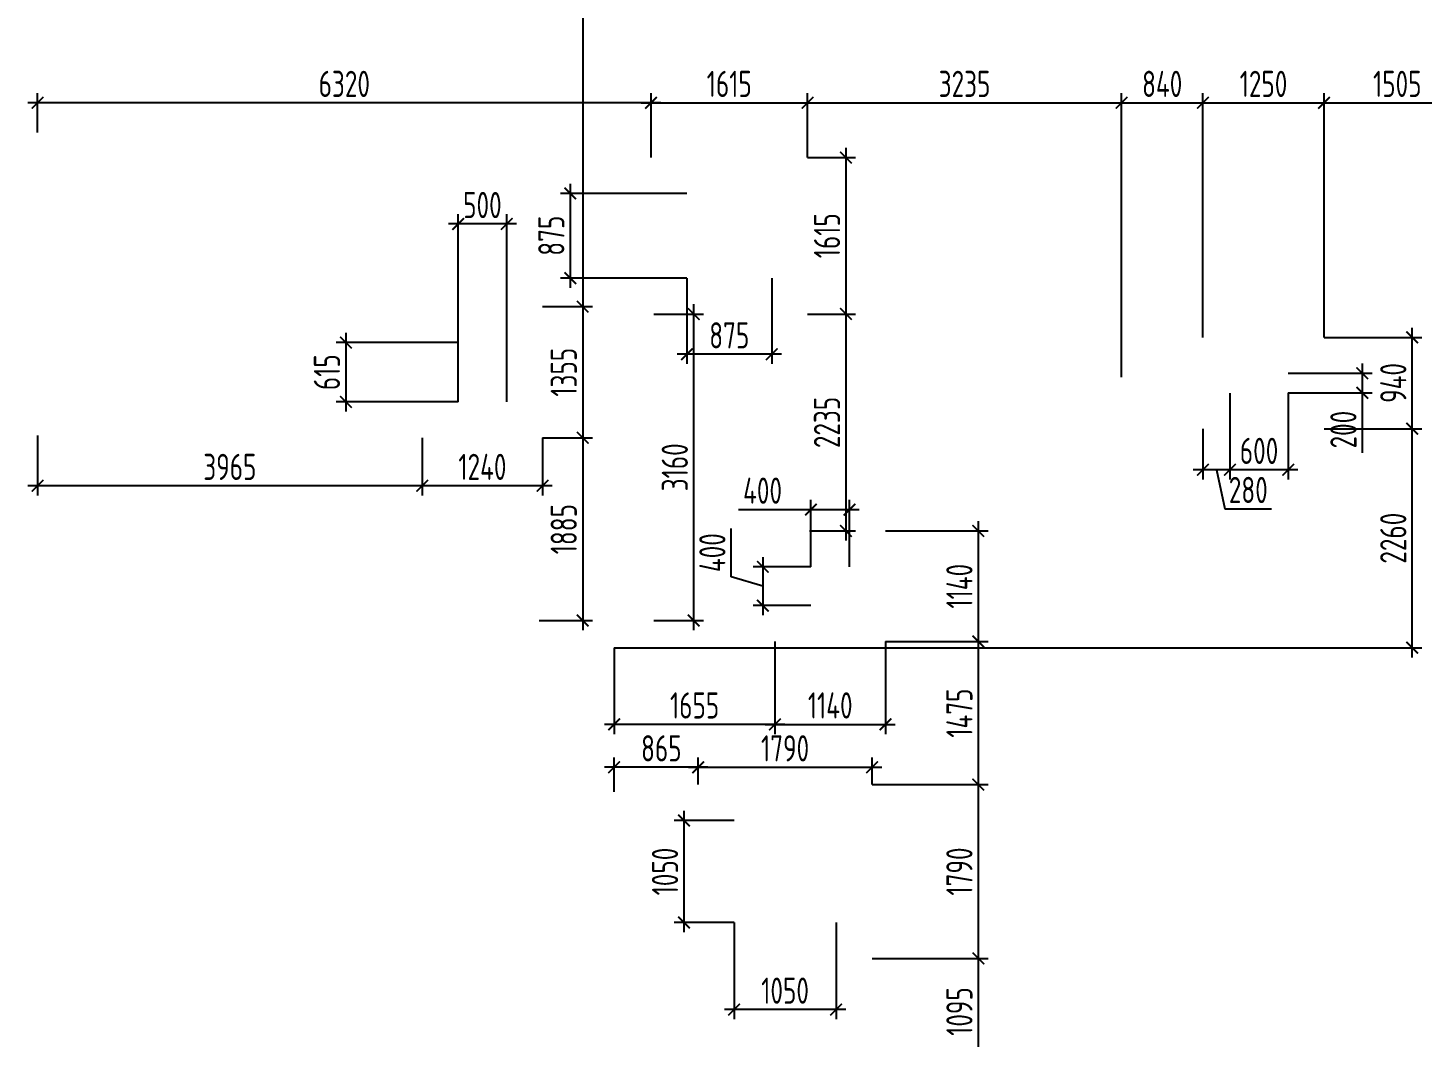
# Model space of a CAD drawing. Header units: millimetres. Extents: x -350007 to 536090, y -888 to 198380.
# Drawn here: x 460994 to 475358, y 102557 to 112960 of the extents above; entities that cross this region are included whole.
import ezdxf

# ---------------------------------------------------------------- set-up
doc = ezdxf.new("R2010")
doc.units = ezdxf.units.MM
doc.layers.add('АР_Размеры нов.', color=15, linetype='Continuous', lineweight=0)
doc.styles.add('ISOCPEUR', font='isocpeur.ttf', dxfattribs={"width": 0.7})
doc.dimstyles.new('R_100', dxfattribs={"dimtxt": 270, "dimasz": 120, "dimexe": 100, "dimexo": 0, "dimgap": 60, "dimtad": 1, "dimdec": 0, "dimrnd": 5, "dimzin": 0, "dimdsep": 46, "dimtxsty": 'ISOCPEUR', "dimblk": 'ARCHTICK', "dimcen": 0, "dimdle": 100, "dimclrd": 256, "dimclre": 256, "dimclrt": 256, "dimadec": 0, "dimazin": 0, "dimtfac": 2, "dimtdec": 0, "dimtofl": 0, "dimtmove": 1, "dimatfit": 3, "dimfxl": 1, "dimtvp": 3, "dimtolj": 1, "dimtzin": 0, "dimarcsym": 0})

# ---------------------------------------------------------------- blocks, each defined once
blk = doc.blocks.new('_ArchTick')
at = {"color": 0, "linetype": 'ByBlock', "const_width": 0.15}
blk.add_lwpolyline([(-0.5, -0.5), (0.5, 0.5)], dxfattribs=at)
blk = doc.blocks.new('*D3191')
at = {"layer": 'Defpoints', "color": 0, "transparency": 16777216}
for p in [(465945, 118043), (466297, 110087), (466710, 110087)]:
    blk.add_point(p, dxfattribs=at)
at = {"layer": 'АР_Размеры нов.', "lineweight": -2, "transparency": 16777216}
for p, q in [((466710, 118143), (466710, 109987)), ((465945, 118043), (466810, 118043)), ((466297, 110087), (466810, 110087))]:
    blk.add_line(p, q, dxfattribs=at)
at = {"layer": 'АР_Размеры нов.', "lineweight": -2, "transparency": 16777216, "xscale": 120, "yscale": 120, "zscale": 120}
for p, rotation in [((466710, 118043), 90), ((466710, 110087), 270)]:
    blk.add_blockref('_ArchTick', p, dxfattribs=dict(at, rotation=rotation))
at = {"layer": 'АР_Размеры нов.', "transparency": 16777216, "insert": (466515, 114065), "char_height": 270, "attachment_point": 5, "rotation": 90, "style": 'ISOCPEUR'}
blk.add_mtext('\\A1;7955', dxfattribs=at)
blk = doc.blocks.new('*D3192')
at = {"layer": 'Defpoints', "color": 0, "transparency": 16777216}
for p in [(466297, 110087), (466297, 108735), (466710, 108735)]:
    blk.add_point(p, dxfattribs=at)
at = {"layer": 'АР_Размеры нов.', "lineweight": -2, "transparency": 16777216}
for p, q in [((466710, 110187), (466710, 108635)), ((466297, 110087), (466810, 110087)), ((466297, 108735), (466810, 108735))]:
    blk.add_line(p, q, dxfattribs=at)
at = {"layer": 'АР_Размеры нов.', "lineweight": -2, "transparency": 16777216, "xscale": 120, "yscale": 120, "zscale": 120}
for p, rotation in [((466710, 110087), 90), ((466710, 108735), 270)]:
    blk.add_blockref('_ArchTick', p, dxfattribs=dict(at, rotation=rotation))
at = {"layer": 'АР_Размеры нов.', "transparency": 16777216, "insert": (466515, 109411), "char_height": 270, "attachment_point": 5, "rotation": 90, "style": 'ISOCPEUR'}
blk.add_mtext('\\A1;1355', dxfattribs=at)
blk = doc.blocks.new('*D3193')
at = {"layer": 'Defpoints', "color": 0, "transparency": 16777216}
for p in [(465057, 108735), (466297, 108735), (465057, 108240)]:
    blk.add_point(p, dxfattribs=at)
at = {"layer": 'АР_Размеры нов.', "lineweight": -2, "transparency": 16777216}
for p, q in [((465057, 108735), (465057, 108140)), ((466297, 108735), (466297, 108140)), ((466397, 108240), (464957, 108240))]:
    blk.add_line(p, q, dxfattribs=at)
at = {"layer": 'АР_Размеры нов.', "lineweight": -2, "transparency": 16777216, "xscale": 120, "yscale": 120, "zscale": 120, "rotation": 180}
blk.add_blockref('_ArchTick', (465057, 108240), dxfattribs=at)
at = {"layer": 'АР_Размеры нов.', "lineweight": -2, "transparency": 16777216, "xscale": 120, "yscale": 120, "zscale": 120}
blk.add_blockref('_ArchTick', (466297, 108240), dxfattribs=at)
at = {"layer": 'АР_Размеры нов.', "transparency": 16777216, "insert": (465677, 108435), "char_height": 270, "attachment_point": 5, "style": 'ISOCPEUR'}
blk.add_mtext('\\A1;1240', dxfattribs=at)
blk = doc.blocks.new('*D3194')
at = {"layer": 'Defpoints', "color": 0, "transparency": 16777216}
for p in [(461094, 108760), (465057, 108735), (461094, 108240)]:
    blk.add_point(p, dxfattribs=at)
at = {"layer": 'АР_Размеры нов.', "lineweight": -2, "transparency": 16777216}
for p, q in [((461094, 108760), (461094, 108140)), ((465057, 108735), (465057, 108140)), ((465157, 108240), (460994, 108240))]:
    blk.add_line(p, q, dxfattribs=at)
at = {"layer": 'АР_Размеры нов.', "lineweight": -2, "transparency": 16777216, "xscale": 120, "yscale": 120, "zscale": 120, "rotation": 180}
blk.add_blockref('_ArchTick', (461094, 108240), dxfattribs=at)
at = {"layer": 'АР_Размеры нов.', "lineweight": -2, "transparency": 16777216, "xscale": 120, "yscale": 120, "zscale": 120}
blk.add_blockref('_ArchTick', (465057, 108240), dxfattribs=at)
at = {"layer": 'АР_Размеры нов.', "transparency": 16777216, "insert": (463075, 108435), "char_height": 270, "attachment_point": 5, "style": 'ISOCPEUR'}
blk.add_mtext('\\A1;3965', dxfattribs=at)
blk = doc.blocks.new('*D3195')
at = {"layer": 'Defpoints', "color": 0, "transparency": 16777216}
for p in [(466297, 108735), (466263, 106851), (466710, 106851)]:
    blk.add_point(p, dxfattribs=at)
at = {"layer": 'АР_Размеры нов.', "lineweight": -2, "transparency": 16777216}
for p, q in [((466297, 108735), (466810, 108735)), ((466710, 108835), (466710, 106751)), ((466263, 106851), (466810, 106851))]:
    blk.add_line(p, q, dxfattribs=at)
at = {"layer": 'АР_Размеры нов.', "lineweight": -2, "transparency": 16777216, "xscale": 120, "yscale": 120, "zscale": 120}
for p, rotation in [((466710, 108735), 90), ((466710, 106851), 270)]:
    blk.add_blockref('_ArchTick', p, dxfattribs=dict(at, rotation=rotation))
at = {"layer": 'АР_Размеры нов.', "transparency": 16777216, "insert": (466515, 107793), "char_height": 270, "attachment_point": 5, "rotation": 90, "style": 'ISOCPEUR'}
blk.add_mtext('\\A1;1885', dxfattribs=at)
blk = doc.blocks.new('*D3196')
at = {"layer": 'Defpoints', "color": 0, "transparency": 16777216}
for p in [(468691, 106635), (467034, 106571), (467034, 105781)]:
    blk.add_point(p, dxfattribs=at)
at = {"layer": 'АР_Размеры нов.', "lineweight": -2, "transparency": 16777216}
for p, q in [((468691, 106635), (468691, 105681)), ((467034, 106571), (467034, 105681)), ((468791, 105781), (466934, 105781))]:
    blk.add_line(p, q, dxfattribs=at)
at = {"layer": 'АР_Размеры нов.', "lineweight": -2, "transparency": 16777216, "xscale": 120, "yscale": 120, "zscale": 120, "rotation": 180}
blk.add_blockref('_ArchTick', (467034, 105781), dxfattribs=at)
at = {"layer": 'АР_Размеры нов.', "lineweight": -2, "transparency": 16777216, "xscale": 120, "yscale": 120, "zscale": 120}
blk.add_blockref('_ArchTick', (468691, 105781), dxfattribs=at)
at = {"layer": 'АР_Размеры нов.', "transparency": 16777216, "insert": (467863, 105976), "char_height": 270, "attachment_point": 5, "style": 'ISOCPEUR'}
blk.add_mtext('\\A1;1655', dxfattribs=at)
blk = doc.blocks.new('*D3197')
at = {"layer": 'Defpoints', "color": 0, "transparency": 16777216}
for p in [(468691, 106635), (469829, 106635), (469829, 105781)]:
    blk.add_point(p, dxfattribs=at)
at = {"layer": 'АР_Размеры нов.', "lineweight": -2, "transparency": 16777216}
for p, q in [((468691, 106635), (468691, 105681)), ((469829, 106635), (469829, 105681)), ((468591, 105781), (469929, 105781))]:
    blk.add_line(p, q, dxfattribs=at)
at = {"layer": 'АР_Размеры нов.', "lineweight": -2, "transparency": 16777216, "xscale": 120, "yscale": 120, "zscale": 120, "rotation": 180}
blk.add_blockref('_ArchTick', (468691, 105781), dxfattribs=at)
at = {"layer": 'АР_Размеры нов.', "lineweight": -2, "transparency": 16777216, "xscale": 120, "yscale": 120, "zscale": 120}
blk.add_blockref('_ArchTick', (469829, 105781), dxfattribs=at)
at = {"layer": 'АР_Размеры нов.', "transparency": 16777216, "insert": (469260, 105976), "char_height": 270, "attachment_point": 5, "style": 'ISOCPEUR'}
blk.add_mtext('\\A1;1140', dxfattribs=at)
blk = doc.blocks.new('*D3198')
at = {"layer": 'Defpoints', "color": 0, "transparency": 16777216}
for p in [(467034, 105339), (467900, 105160), (467034, 105086)]:
    blk.add_point(p, dxfattribs=at)
at = {"layer": 'АР_Размеры нов.', "lineweight": -2, "transparency": 16777216}
for p, q in [((467034, 105086), (467034, 105439)), ((467900, 105160), (467900, 105439)), ((468000, 105339), (466934, 105339))]:
    blk.add_line(p, q, dxfattribs=at)
at = {"layer": 'АР_Размеры нов.', "lineweight": -2, "transparency": 16777216, "xscale": 120, "yscale": 120, "zscale": 120, "rotation": 180}
blk.add_blockref('_ArchTick', (467034, 105339), dxfattribs=at)
at = {"layer": 'АР_Размеры нов.', "lineweight": -2, "transparency": 16777216, "xscale": 120, "yscale": 120, "zscale": 120}
blk.add_blockref('_ArchTick', (467900, 105339), dxfattribs=at)
at = {"layer": 'АР_Размеры нов.', "transparency": 16777216, "insert": (467520, 105534), "char_height": 270, "attachment_point": 5, "style": 'ISOCPEUR'}
blk.add_mtext('\\A1;865', dxfattribs=at)
blk = doc.blocks.new('*D3199')
at = {"layer": 'Defpoints', "color": 0, "transparency": 16777216}
for p in [(469691, 105339), (467900, 105160), (469691, 105160)]:
    blk.add_point(p, dxfattribs=at)
at = {"layer": 'АР_Размеры нов.', "lineweight": -2, "transparency": 16777216}
for p, q in [((467900, 105160), (467900, 105439)), ((469691, 105160), (469691, 105439)), ((467800, 105339), (469791, 105339))]:
    blk.add_line(p, q, dxfattribs=at)
at = {"layer": 'АР_Размеры нов.', "lineweight": -2, "transparency": 16777216, "xscale": 120, "yscale": 120, "zscale": 120, "rotation": 180}
blk.add_blockref('_ArchTick', (467900, 105339), dxfattribs=at)
at = {"layer": 'АР_Размеры нов.', "lineweight": -2, "transparency": 16777216, "xscale": 120, "yscale": 120, "zscale": 120}
blk.add_blockref('_ArchTick', (469691, 105339), dxfattribs=at)
at = {"layer": 'АР_Размеры нов.', "transparency": 16777216, "insert": (468795, 105534), "char_height": 270, "attachment_point": 5, "style": 'ISOCPEUR'}
blk.add_mtext('\\A1;1790', dxfattribs=at)
blk = doc.blocks.new('*D3203')
at = {"layer": 'Defpoints', "color": 0, "transparency": 16777216}
for p in [(469691, 103369), (470786, 103369), (469136, 102273)]:
    blk.add_point(p, dxfattribs=at)
at = {"layer": 'АР_Размеры нов.', "lineweight": -2, "transparency": 16777216}
for p, q in [((470786, 102173), (470786, 103469)), ((469691, 103369), (470886, 103369)), ((469136, 102273), (470886, 102273))]:
    blk.add_line(p, q, dxfattribs=at)
at = {"layer": 'АР_Размеры нов.', "lineweight": -2, "transparency": 16777216, "xscale": 120, "yscale": 120, "zscale": 120}
for p, rotation in [((470786, 103369), 90), ((470786, 102273), 270)]:
    blk.add_blockref('_ArchTick', p, dxfattribs=dict(at, rotation=rotation))
at = {"layer": 'АР_Размеры нов.', "transparency": 16777216, "insert": (470591, 102821), "char_height": 270, "attachment_point": 5, "rotation": 90, "style": 'ISOCPEUR'}
blk.add_mtext('\\A1;1095', dxfattribs=at)
blk = doc.blocks.new('*D3204')
at = {"layer": 'Defpoints', "color": 0, "transparency": 16777216}
for p in [(469691, 105160), (470786, 105160), (469691, 103369)]:
    blk.add_point(p, dxfattribs=at)
at = {"layer": 'АР_Размеры нов.', "lineweight": -2, "transparency": 16777216}
for p, q in [((469691, 105160), (470886, 105160)), ((470786, 103269), (470786, 105260)), ((469691, 103369), (470886, 103369))]:
    blk.add_line(p, q, dxfattribs=at)
at = {"layer": 'АР_Размеры нов.', "lineweight": -2, "transparency": 16777216, "xscale": 120, "yscale": 120, "zscale": 120}
for p, rotation in [((470786, 105160), 90), ((470786, 103369), 270)]:
    blk.add_blockref('_ArchTick', p, dxfattribs=dict(at, rotation=rotation))
at = {"layer": 'АР_Размеры нов.', "transparency": 16777216, "insert": (470591, 104264), "char_height": 270, "attachment_point": 5, "rotation": 90, "style": 'ISOCPEUR'}
blk.add_mtext('\\A1;1790', dxfattribs=at)
blk = doc.blocks.new('*D3205')
at = {"layer": 'Defpoints', "color": 0, "transparency": 16777216}
for p in [(469829, 106635), (470786, 106635), (469691, 105160)]:
    blk.add_point(p, dxfattribs=at)
at = {"layer": 'АР_Размеры нов.', "lineweight": -2, "transparency": 16777216}
for p, q in [((470786, 105060), (470786, 106735)), ((469829, 106635), (470886, 106635)), ((469691, 105160), (470886, 105160))]:
    blk.add_line(p, q, dxfattribs=at)
at = {"layer": 'АР_Размеры нов.', "lineweight": -2, "transparency": 16777216, "xscale": 120, "yscale": 120, "zscale": 120}
for p, rotation in [((470786, 106635), 90), ((470786, 105160), 270)]:
    blk.add_blockref('_ArchTick', p, dxfattribs=dict(at, rotation=rotation))
at = {"layer": 'АР_Размеры нов.', "transparency": 16777216, "insert": (470591, 105897), "char_height": 270, "attachment_point": 5, "rotation": 90, "style": 'ISOCPEUR'}
blk.add_mtext('\\A1;1475', dxfattribs=at)
blk = doc.blocks.new('*D3206')
at = {"layer": 'Defpoints', "color": 0, "transparency": 16777216}
for p in [(469829, 107775), (470786, 107775), (469829, 106635)]:
    blk.add_point(p, dxfattribs=at)
at = {"layer": 'АР_Размеры нов.', "lineweight": -2, "transparency": 16777216}
for p, q in [((470786, 106535), (470786, 107875)), ((469829, 107775), (470886, 107775)), ((469829, 106635), (470886, 106635))]:
    blk.add_line(p, q, dxfattribs=at)
at = {"layer": 'АР_Размеры нов.', "lineweight": -2, "transparency": 16777216, "xscale": 120, "yscale": 120, "zscale": 120}
for p, rotation in [((470786, 107775), 90), ((470786, 106635), 270)]:
    blk.add_blockref('_ArchTick', p, dxfattribs=dict(at, rotation=rotation))
at = {"layer": 'АР_Размеры нов.', "transparency": 16777216, "insert": (470591, 107205), "char_height": 270, "attachment_point": 5, "rotation": 90, "style": 'ISOCPEUR'}
blk.add_mtext('\\A1;1140', dxfattribs=at)
blk = doc.blocks.new('*D3207')
at = {"layer": 'Defpoints', "color": 0, "transparency": 16777216}
for p in [(467444, 110011), (467854, 110011), (467444, 106851)]:
    blk.add_point(p, dxfattribs=at)
at = {"layer": 'АР_Размеры нов.', "lineweight": -2, "transparency": 16777216}
for p, q in [((467854, 106751), (467854, 110111)), ((467444, 110011), (467954, 110011)), ((467444, 106851), (467954, 106851))]:
    blk.add_line(p, q, dxfattribs=at)
at = {"layer": 'АР_Размеры нов.', "lineweight": -2, "transparency": 16777216, "xscale": 120, "yscale": 120, "zscale": 120}
for p, rotation in [((467854, 110011), 90), ((467854, 106851), 270)]:
    blk.add_blockref('_ArchTick', p, dxfattribs=dict(at, rotation=rotation))
at = {"layer": 'АР_Размеры нов.', "transparency": 16777216, "insert": (467659, 108431), "char_height": 270, "attachment_point": 5, "rotation": 90, "style": 'ISOCPEUR'}
blk.add_mtext('\\A1;3160', dxfattribs=at)
blk = doc.blocks.new('*D3208')
at = {"layer": 'Defpoints', "color": 0, "transparency": 16777216}
for p in [(469027, 111624), (469027, 110011), (469422, 110011)]:
    blk.add_point(p, dxfattribs=at)
at = {"layer": 'АР_Размеры нов.', "lineweight": -2, "transparency": 16777216}
for p, q in [((469027, 111624), (469522, 111624)), ((469422, 111724), (469422, 109911)), ((469027, 110011), (469522, 110011))]:
    blk.add_line(p, q, dxfattribs=at)
at = {"layer": 'АР_Размеры нов.', "lineweight": -2, "transparency": 16777216, "xscale": 120, "yscale": 120, "zscale": 120}
for p, rotation in [((469422, 111624), 90), ((469422, 110011), 270)]:
    blk.add_blockref('_ArchTick', p, dxfattribs=dict(at, rotation=rotation))
at = {"layer": 'АР_Размеры нов.', "transparency": 16777216, "insert": (469227, 110818), "char_height": 270, "attachment_point": 5, "rotation": 90, "style": 'ISOCPEUR'}
blk.add_mtext('\\A1;1615', dxfattribs=at)
blk = doc.blocks.new('*D3217')
at = {"layer": 'Defpoints', "color": 0, "transparency": 16777216}
for p in [(461094, 112188), (461094, 111883), (467414, 111624)]:
    blk.add_point(p, dxfattribs=at)
at = {"layer": 'АР_Размеры нов.', "lineweight": -2, "transparency": 16777216}
for p, q in [((467514, 112188), (460994, 112188)), ((461094, 111883), (461094, 112288)), ((467414, 111624), (467414, 112288))]:
    blk.add_line(p, q, dxfattribs=at)
at = {"layer": 'АР_Размеры нов.', "lineweight": -2, "transparency": 16777216, "xscale": 120, "yscale": 120, "zscale": 120, "rotation": 180}
blk.add_blockref('_ArchTick', (461094, 112188), dxfattribs=at)
at = {"layer": 'АР_Размеры нов.', "lineweight": -2, "transparency": 16777216, "xscale": 120, "yscale": 120, "zscale": 120}
blk.add_blockref('_ArchTick', (467414, 112188), dxfattribs=at)
at = {"layer": 'АР_Размеры нов.', "transparency": 16777216, "insert": (464254, 112383), "char_height": 270, "attachment_point": 5, "style": 'ISOCPEUR'}
blk.add_mtext('\\A1;6320', dxfattribs=at)
blk = doc.blocks.new('*D3218')
at = {"layer": 'Defpoints', "color": 0, "transparency": 16777216}
for p in [(469027, 112188), (467414, 111624), (469027, 111624)]:
    blk.add_point(p, dxfattribs=at)
at = {"layer": 'АР_Размеры нов.', "lineweight": -2, "transparency": 16777216}
for p, q in [((467314, 112188), (469127, 112188)), ((467414, 111624), (467414, 112288)), ((469027, 111624), (469027, 112288))]:
    blk.add_line(p, q, dxfattribs=at)
at = {"layer": 'АР_Размеры нов.', "lineweight": -2, "transparency": 16777216, "xscale": 120, "yscale": 120, "zscale": 120, "rotation": 180}
blk.add_blockref('_ArchTick', (467414, 112188), dxfattribs=at)
at = {"layer": 'АР_Размеры нов.', "lineweight": -2, "transparency": 16777216, "xscale": 120, "yscale": 120, "zscale": 120}
blk.add_blockref('_ArchTick', (469027, 112188), dxfattribs=at)
at = {"layer": 'АР_Размеры нов.', "transparency": 16777216, "insert": (468220, 112383), "char_height": 270, "attachment_point": 5, "style": 'ISOCPEUR'}
blk.add_mtext('\\A1;1615', dxfattribs=at)
blk = doc.blocks.new('*D3219')
at = {"layer": 'Defpoints', "color": 0, "transparency": 16777216}
for p in [(472261, 112188), (469027, 111624), (472261, 109361)]:
    blk.add_point(p, dxfattribs=at)
at = {"layer": 'АР_Размеры нов.', "lineweight": -2, "transparency": 16777216}
for p, q in [((468927, 112188), (472361, 112188)), ((469027, 111624), (469027, 112288)), ((472261, 109361), (472261, 112288))]:
    blk.add_line(p, q, dxfattribs=at)
at = {"layer": 'АР_Размеры нов.', "lineweight": -2, "transparency": 16777216, "xscale": 120, "yscale": 120, "zscale": 120, "rotation": 180}
blk.add_blockref('_ArchTick', (469027, 112188), dxfattribs=at)
at = {"layer": 'АР_Размеры нов.', "lineweight": -2, "transparency": 16777216, "xscale": 120, "yscale": 120, "zscale": 120}
blk.add_blockref('_ArchTick', (472261, 112188), dxfattribs=at)
at = {"layer": 'АР_Размеры нов.', "transparency": 16777216, "insert": (470644, 112383), "char_height": 270, "attachment_point": 5, "style": 'ISOCPEUR'}
blk.add_mtext('\\A1;3235', dxfattribs=at)
blk = doc.blocks.new('*D3220')
at = {"layer": 'Defpoints', "color": 0, "transparency": 16777216}
for p in [(473099, 112188), (473099, 109770), (472261, 109361)]:
    blk.add_point(p, dxfattribs=at)
at = {"layer": 'АР_Размеры нов.', "lineweight": -2, "transparency": 16777216}
for p, q in [((472161, 112188), (473199, 112188)), ((472261, 109361), (472261, 112288)), ((473099, 109770), (473099, 112288))]:
    blk.add_line(p, q, dxfattribs=at)
at = {"layer": 'АР_Размеры нов.', "lineweight": -2, "transparency": 16777216, "xscale": 120, "yscale": 120, "zscale": 120, "rotation": 180}
blk.add_blockref('_ArchTick', (472261, 112188), dxfattribs=at)
at = {"layer": 'АР_Размеры нов.', "lineweight": -2, "transparency": 16777216, "xscale": 120, "yscale": 120, "zscale": 120}
blk.add_blockref('_ArchTick', (473099, 112188), dxfattribs=at)
at = {"layer": 'АР_Размеры нов.', "transparency": 16777216, "insert": (472680, 112383), "char_height": 270, "attachment_point": 5, "style": 'ISOCPEUR'}
blk.add_mtext('\\A1;840', dxfattribs=at)
blk = doc.blocks.new('*D3221')
at = {"layer": 'Defpoints', "color": 0, "transparency": 16777216}
for p in [(474348, 112188), (473099, 109770), (474348, 109770)]:
    blk.add_point(p, dxfattribs=at)
at = {"layer": 'АР_Размеры нов.', "lineweight": -2, "transparency": 16777216}
for p, q in [((472999, 112188), (474448, 112188)), ((473099, 109770), (473099, 112288)), ((474348, 109770), (474348, 112288))]:
    blk.add_line(p, q, dxfattribs=at)
at = {"layer": 'АР_Размеры нов.', "lineweight": -2, "transparency": 16777216, "xscale": 120, "yscale": 120, "zscale": 120, "rotation": 180}
blk.add_blockref('_ArchTick', (473099, 112188), dxfattribs=at)
at = {"layer": 'АР_Размеры нов.', "lineweight": -2, "transparency": 16777216, "xscale": 120, "yscale": 120, "zscale": 120}
blk.add_blockref('_ArchTick', (474348, 112188), dxfattribs=at)
at = {"layer": 'АР_Размеры нов.', "transparency": 16777216, "insert": (473724, 112383), "char_height": 270, "attachment_point": 5, "style": 'ISOCPEUR'}
blk.add_mtext('\\A1;1250', dxfattribs=at)
blk = doc.blocks.new('*D3222')
at = {"layer": 'Defpoints', "color": 0, "transparency": 16777216}
for p in [(475856, 112188), (475856, 109909), (474348, 109770)]:
    blk.add_point(p, dxfattribs=at)
at = {"layer": 'АР_Размеры нов.', "lineweight": -2, "transparency": 16777216}
for p, q in [((474248, 112188), (475956, 112188)), ((474348, 109770), (474348, 112288)), ((475856, 109909), (475856, 112288))]:
    blk.add_line(p, q, dxfattribs=at)
at = {"layer": 'АР_Размеры нов.', "lineweight": -2, "transparency": 16777216, "xscale": 120, "yscale": 120, "zscale": 120, "rotation": 180}
blk.add_blockref('_ArchTick', (474348, 112188), dxfattribs=at)
at = {"layer": 'АР_Размеры нов.', "lineweight": -2, "transparency": 16777216, "xscale": 120, "yscale": 120, "zscale": 120}
blk.add_blockref('_ArchTick', (475856, 112188), dxfattribs=at)
at = {"layer": 'АР_Размеры нов.', "transparency": 16777216, "insert": (475102, 112383), "char_height": 270, "attachment_point": 5, "style": 'ISOCPEUR'}
blk.add_mtext('\\A1;1505', dxfattribs=at)
blk = doc.blocks.new('*D3224')
at = {"layer": 'Defpoints', "color": 0, "transparency": 16777216}
for p in [(469027, 110011), (469048, 107775), (469422, 107775)]:
    blk.add_point(p, dxfattribs=at)
at = {"layer": 'АР_Размеры нов.', "lineweight": -2, "transparency": 16777216}
for p, q in [((469422, 110111), (469422, 107675)), ((469027, 110011), (469522, 110011)), ((469048, 107775), (469522, 107775))]:
    blk.add_line(p, q, dxfattribs=at)
at = {"layer": 'АР_Размеры нов.', "lineweight": -2, "transparency": 16777216, "xscale": 120, "yscale": 120, "zscale": 120}
for p, rotation in [((469422, 110011), 90), ((469422, 107775), 270)]:
    blk.add_blockref('_ArchTick', p, dxfattribs=dict(at, rotation=rotation))
at = {"layer": 'АР_Размеры нов.', "transparency": 16777216, "insert": (469227, 108893), "char_height": 270, "attachment_point": 5, "rotation": 90, "style": 'ISOCPEUR'}
blk.add_mtext('\\A1;2235', dxfattribs=at)
blk = doc.blocks.new('*D3361')
at = {"layer": 'Defpoints', "color": 0, "transparency": 16777216}
for p in [(468270, 104790), (467753, 103739), (468270, 103739)]:
    blk.add_point(p, dxfattribs=at)
at = {"layer": 'АР_Размеры нов.', "lineweight": -2, "transparency": 16777216}
for p, q in [((467753, 104890), (467753, 103639)), ((468270, 104790), (467653, 104790)), ((468270, 103739), (467653, 103739))]:
    blk.add_line(p, q, dxfattribs=at)
at = {"layer": 'АР_Размеры нов.', "lineweight": -2, "transparency": 16777216, "xscale": 120, "yscale": 120, "zscale": 120}
for p, rotation in [((467753, 104790), 90), ((467753, 103739), 270)]:
    blk.add_blockref('_ArchTick', p, dxfattribs=dict(at, rotation=rotation))
at = {"layer": 'АР_Размеры нов.', "transparency": 16777216, "insert": (467558, 104264), "char_height": 270, "attachment_point": 5, "rotation": 90, "style": 'ISOCPEUR'}
blk.add_mtext('\\A1;1050', dxfattribs=at)
blk = doc.blocks.new('*D3362')
at = {"layer": 'Defpoints', "color": 0, "transparency": 16777216}
for p in [(468270, 103739), (469321, 103739), (468270, 102841)]:
    blk.add_point(p, dxfattribs=at)
at = {"layer": 'АР_Размеры нов.', "lineweight": -2, "transparency": 16777216}
for p, q in [((468270, 103739), (468270, 102741)), ((469321, 103739), (469321, 102741)), ((469421, 102841), (468170, 102841))]:
    blk.add_line(p, q, dxfattribs=at)
at = {"layer": 'АР_Размеры нов.', "lineweight": -2, "transparency": 16777216, "xscale": 120, "yscale": 120, "zscale": 120, "rotation": 180}
blk.add_blockref('_ArchTick', (468270, 102841), dxfattribs=at)
at = {"layer": 'АР_Размеры нов.', "lineweight": -2, "transparency": 16777216, "xscale": 120, "yscale": 120, "zscale": 120}
blk.add_blockref('_ArchTick', (469321, 102841), dxfattribs=at)
at = {"layer": 'АР_Размеры нов.', "transparency": 16777216, "insert": (468795, 103036), "char_height": 270, "attachment_point": 5, "style": 'ISOCPEUR'}
blk.add_mtext('\\A1;1050', dxfattribs=at)
blk = doc.blocks.new('*D3365')
at = {"layer": 'Defpoints', "color": 0, "transparency": 16777216}
for p in [(469061, 107405), (468566, 107005), (469061, 107005)]:
    blk.add_point(p, dxfattribs=at)
at = {"layer": 'АР_Размеры нов.', "lineweight": -2, "transparency": 16777216}
for p, q in [((468241, 107302), (468241, 107800)), ((468566, 107505), (468566, 106905)), ((468566, 107205), (468241, 107302)), ((469061, 107405), (468466, 107405)), ((469061, 107005), (468466, 107005))]:
    blk.add_line(p, q, dxfattribs=at)
at = {"layer": 'АР_Размеры нов.', "lineweight": -2, "transparency": 16777216, "xscale": 120, "yscale": 120, "zscale": 120}
for p, rotation in [((468566, 107405), 90), ((468566, 107005), 270)]:
    blk.add_blockref('_ArchTick', p, dxfattribs=dict(at, rotation=rotation))
at = {"layer": 'АР_Размеры нов.', "transparency": 16777216, "insert": (468046, 107551), "char_height": 270, "attachment_point": 5, "rotation": 90, "style": 'ISOCPEUR'}
blk.add_mtext('\\A1;400', dxfattribs=at)
blk = doc.blocks.new('*D3366')
at = {"layer": 'Defpoints', "color": 0, "transparency": 16777216}
for p in [(469459, 107995), (469061, 107405), (469459, 107405)]:
    blk.add_point(p, dxfattribs=at)
at = {"layer": 'АР_Размеры нов.', "lineweight": -2, "transparency": 16777216}
for p, q in [((469061, 107405), (469061, 108095)), ((469459, 107405), (469459, 108095)), ((468314, 107995), (469061, 107995)), ((468961, 107995), (469559, 107995))]:
    blk.add_line(p, q, dxfattribs=at)
at = {"layer": 'АР_Размеры нов.', "lineweight": -2, "transparency": 16777216, "xscale": 120, "yscale": 120, "zscale": 120, "rotation": 180}
blk.add_blockref('_ArchTick', (469061, 107995), dxfattribs=at)
at = {"layer": 'АР_Размеры нов.', "lineweight": -2, "transparency": 16777216, "xscale": 120, "yscale": 120, "zscale": 120}
blk.add_blockref('_ArchTick', (469459, 107995), dxfattribs=at)
at = {"layer": 'АР_Размеры нов.', "transparency": 16777216, "insert": (468563, 108190), "char_height": 270, "attachment_point": 5, "style": 'ISOCPEUR'}
blk.add_mtext('\\A1;400', dxfattribs=at)
blk = doc.blocks.new('*D3367')
at = {"layer": 'Defpoints', "color": 0, "transparency": 16777216}
for p in [(465427, 110939), (465427, 109105), (465927, 109105)]:
    blk.add_point(p, dxfattribs=at)
at = {"layer": 'АР_Размеры нов.', "lineweight": -2, "transparency": 16777216}
for p, q in [((465427, 109105), (465427, 111039)), ((465927, 109105), (465927, 111039)), ((466027, 110939), (465327, 110939))]:
    blk.add_line(p, q, dxfattribs=at)
at = {"layer": 'АР_Размеры нов.', "lineweight": -2, "transparency": 16777216, "xscale": 120, "yscale": 120, "zscale": 120, "rotation": 180}
blk.add_blockref('_ArchTick', (465427, 110939), dxfattribs=at)
at = {"layer": 'АР_Размеры нов.', "lineweight": -2, "transparency": 16777216, "xscale": 120, "yscale": 120, "zscale": 120}
blk.add_blockref('_ArchTick', (465927, 110939), dxfattribs=at)
at = {"layer": 'АР_Размеры нов.', "transparency": 16777216, "insert": (465677, 111134), "char_height": 270, "attachment_point": 5, "style": 'ISOCPEUR'}
blk.add_mtext('\\A1;500', dxfattribs=at)
blk = doc.blocks.new('*D3368')
at = {"layer": 'Defpoints', "color": 0, "transparency": 16777216}
for p in [(465427, 109717), (464270, 109105), (465427, 109105)]:
    blk.add_point(p, dxfattribs=at)
at = {"layer": 'АР_Размеры нов.', "lineweight": -2, "transparency": 16777216}
for p, q in [((464270, 109817), (464270, 109005)), ((465427, 109717), (464170, 109717)), ((465427, 109105), (464170, 109105))]:
    blk.add_line(p, q, dxfattribs=at)
at = {"layer": 'АР_Размеры нов.', "lineweight": -2, "transparency": 16777216, "xscale": 120, "yscale": 120, "zscale": 120}
for p, rotation in [((464270, 109717), 90), ((464270, 109105), 270)]:
    blk.add_blockref('_ArchTick', p, dxfattribs=dict(at, rotation=rotation))
at = {"layer": 'АР_Размеры нов.', "transparency": 16777216, "insert": (464075, 109411), "char_height": 270, "attachment_point": 5, "rotation": 90, "style": 'ISOCPEUR'}
blk.add_mtext('\\A1;615', dxfattribs=at)
blk = doc.blocks.new('*D3369')
at = {"layer": 'Defpoints', "color": 0, "transparency": 16777216}
for p in [(467784, 110381), (468657, 110381), (467784, 109596)]:
    blk.add_point(p, dxfattribs=at)
at = {"layer": 'АР_Размеры нов.', "lineweight": -2, "transparency": 16777216}
for p, q in [((467784, 110381), (467784, 109496)), ((468657, 110381), (468657, 109496)), ((468757, 109596), (467684, 109596))]:
    blk.add_line(p, q, dxfattribs=at)
at = {"layer": 'АР_Размеры нов.', "lineweight": -2, "transparency": 16777216, "xscale": 120, "yscale": 120, "zscale": 120, "rotation": 180}
blk.add_blockref('_ArchTick', (467784, 109596), dxfattribs=at)
at = {"layer": 'АР_Размеры нов.', "lineweight": -2, "transparency": 16777216, "xscale": 120, "yscale": 120, "zscale": 120}
blk.add_blockref('_ArchTick', (468657, 109596), dxfattribs=at)
at = {"layer": 'АР_Размеры нов.', "transparency": 16777216, "insert": (468220, 109791), "char_height": 270, "attachment_point": 5, "style": 'ISOCPEUR'}
blk.add_mtext('\\A1;875', dxfattribs=at)
blk = doc.blocks.new('*D3370')
at = {"layer": 'Defpoints', "color": 0, "transparency": 16777216}
for p in [(467784, 111254), (466582, 110381), (467784, 110381)]:
    blk.add_point(p, dxfattribs=at)
at = {"layer": 'АР_Размеры нов.', "lineweight": -2, "transparency": 16777216}
for p, q in [((466582, 111354), (466582, 110281)), ((467784, 111254), (466482, 111254)), ((467784, 110381), (466482, 110381))]:
    blk.add_line(p, q, dxfattribs=at)
at = {"layer": 'АР_Размеры нов.', "lineweight": -2, "transparency": 16777216, "xscale": 120, "yscale": 120, "zscale": 120}
for p, rotation in [((466582, 111254), 90), ((466582, 110381), 270)]:
    blk.add_blockref('_ArchTick', p, dxfattribs=dict(at, rotation=rotation))
at = {"layer": 'АР_Размеры нов.', "transparency": 16777216, "insert": (466387, 110818), "char_height": 270, "attachment_point": 5, "rotation": 90, "style": 'ISOCPEUR'}
blk.add_mtext('\\A1;875', dxfattribs=at)
blk = doc.blocks.new('*D3371')
at = {"layer": 'Defpoints', "color": 0, "transparency": 16777216}
for p in [(473378, 109196), (473978, 109199), (473378, 108405)]:
    blk.add_point(p, dxfattribs=at)
at = {"layer": 'АР_Размеры нов.', "lineweight": -2, "transparency": 16777216}
for p, q in [((473378, 109196), (473378, 108305)), ((473978, 109199), (473978, 108305)), ((474078, 108405), (473278, 108405))]:
    blk.add_line(p, q, dxfattribs=at)
at = {"layer": 'АР_Размеры нов.', "lineweight": -2, "transparency": 16777216, "xscale": 120, "yscale": 120, "zscale": 120, "rotation": 180}
blk.add_blockref('_ArchTick', (473378, 108405), dxfattribs=at)
at = {"layer": 'АР_Размеры нов.', "lineweight": -2, "transparency": 16777216, "xscale": 120, "yscale": 120, "zscale": 120}
blk.add_blockref('_ArchTick', (473978, 108405), dxfattribs=at)
at = {"layer": 'АР_Размеры нов.', "transparency": 16777216, "insert": (473678, 108600), "char_height": 270, "attachment_point": 5, "style": 'ISOCPEUR'}
blk.add_mtext('\\A1;600', dxfattribs=at)
blk = doc.blocks.new('*D3372')
at = {"layer": 'Defpoints', "color": 0, "transparency": 16777216}
for p in [(473978, 109400), (474742, 109400), (473978, 109199)]:
    blk.add_point(p, dxfattribs=at)
at = {"layer": 'АР_Размеры нов.', "lineweight": -2, "transparency": 16777216}
for p, q in [((474742, 109099), (474742, 109500)), ((473978, 109400), (474842, 109400)), ((473978, 109199), (474842, 109199)), ((474742, 108580), (474742, 109199))]:
    blk.add_line(p, q, dxfattribs=at)
at = {"layer": 'АР_Размеры нов.', "lineweight": -2, "transparency": 16777216, "xscale": 120, "yscale": 120, "zscale": 120}
for p, rotation in [((474742, 109400), 90), ((474742, 109199), 270)]:
    blk.add_blockref('_ArchTick', p, dxfattribs=dict(at, rotation=rotation))
at = {"layer": 'АР_Размеры нов.', "transparency": 16777216, "insert": (474547, 108819), "char_height": 270, "attachment_point": 5, "rotation": 90, "style": 'ISOCPEUR'}
blk.add_mtext('\\A1;200', dxfattribs=at)
blk = doc.blocks.new('*D3374')
at = {"layer": 'Defpoints', "color": 0, "transparency": 16777216}
for p in [(474348, 109770), (475256, 109770), (474348, 108829)]:
    blk.add_point(p, dxfattribs=at)
at = {"layer": 'АР_Размеры нов.', "lineweight": -2, "transparency": 16777216}
for p, q in [((474348, 109770), (475356, 109770)), ((475256, 108729), (475256, 109870)), ((474348, 108829), (475356, 108829))]:
    blk.add_line(p, q, dxfattribs=at)
at = {"layer": 'АР_Размеры нов.', "lineweight": -2, "transparency": 16777216, "xscale": 120, "yscale": 120, "zscale": 120}
for p, rotation in [((475256, 109770), 90), ((475256, 108829), 270)]:
    blk.add_blockref('_ArchTick', p, dxfattribs=dict(at, rotation=rotation))
at = {"layer": 'АР_Размеры нов.', "transparency": 16777216, "insert": (475061, 109300), "char_height": 270, "attachment_point": 5, "rotation": 90, "style": 'ISOCPEUR'}
blk.add_mtext('\\A1;940', dxfattribs=at)
blk = doc.blocks.new('*D3375')
at = {"layer": 'Defpoints', "color": 0, "transparency": 16777216}
for p in [(474348, 108829), (475256, 108829), (467034, 106571)]:
    blk.add_point(p, dxfattribs=at)
at = {"layer": 'АР_Размеры нов.', "lineweight": -2, "transparency": 16777216}
for p, q in [((475256, 106471), (475256, 108929)), ((474348, 108829), (475356, 108829)), ((467034, 106571), (475356, 106571))]:
    blk.add_line(p, q, dxfattribs=at)
at = {"layer": 'АР_Размеры нов.', "lineweight": -2, "transparency": 16777216, "xscale": 120, "yscale": 120, "zscale": 120}
for p, rotation in [((475256, 108829), 90), ((475256, 106571), 270)]:
    blk.add_blockref('_ArchTick', p, dxfattribs=dict(at, rotation=rotation))
at = {"layer": 'АР_Размеры нов.', "transparency": 16777216, "insert": (475061, 107700), "char_height": 270, "attachment_point": 5, "rotation": 90, "style": 'ISOCPEUR'}
blk.add_mtext('\\A1;2260', dxfattribs=at)
blk = doc.blocks.new('*D4201')
at = {"layer": 'Defpoints', "color": 0, "transparency": 16777216}
for p in [(473378, 109196), (473099, 108829), (473099, 108405)]:
    blk.add_point(p, dxfattribs=at)
at = {"layer": 'АР_Размеры нов.', "lineweight": -2, "transparency": 16777216}
for p, q in [((473378, 109196), (473378, 108305)), ((473099, 108829), (473099, 108305)), ((473478, 108405), (472999, 108405)), ((473239, 108405), (473327, 108002)), ((473327, 108002), (473806, 108002))]:
    blk.add_line(p, q, dxfattribs=at)
at = {"layer": 'АР_Размеры нов.', "lineweight": -2, "transparency": 16777216, "xscale": 120, "yscale": 120, "zscale": 120, "rotation": 180}
blk.add_blockref('_ArchTick', (473099, 108405), dxfattribs=at)
at = {"layer": 'АР_Размеры нов.', "lineweight": -2, "transparency": 16777216, "xscale": 120, "yscale": 120, "zscale": 120}
blk.add_blockref('_ArchTick', (473378, 108405), dxfattribs=at)
at = {"layer": 'АР_Размеры нов.', "transparency": 16777216, "insert": (473567, 108197), "char_height": 270, "attachment_point": 5, "style": 'ISOCPEUR'}
blk.add_mtext('\\A1;280', dxfattribs=at)

msp = doc.modelspace()

# ---------------------------------------------------------------- dimensions: what is measured, and where the dimension line sits
at = {"layer": 'АР_Размеры нов.'}
for base, p1, p2, picture, middle in [((466709.5286, 110087.412), (465945.4492, 118042.9325), (466296.7702, 110087.412), '*D3191', (466514.5286, 114065.1722)), ((469422.2, 110011.3), (469026.8, 111624.3), (469026.8, 110011.3), '*D3208', (469227.2, 110817.8)), ((466582.3, 110381.3), (467783.8, 111254.3), (467783.8, 110381.3), '*D3370', (466387.3, 110817.8)), ((466709.5, 108734.7), (466296.8, 110087.4), (466296.8, 108734.7), '*D3192', (466514.5, 109411)), ((467853.8, 110011.3), (467444.1, 106850.7), (467444.1, 110011.3), '*D3207', (467658.8, 108431)), ((469422.2, 107774.9), (469026.8, 110011.3), (469048.5, 107774.9), '*D3224', (469227.2, 108893.1)), ((464270.1, 109104.7), (465426.8, 109717.4), (465426.8, 109104.7), '*D3368', (464075.1, 109411)), ((475255.8168, 109770.3489), (474348.3317, 108828.828), (474348.3317, 109770.3489), '*D3374', (475060.8168, 109299.5885)), ((475255.8, 108828.8), (467034.1, 106570.7), (474348.3, 108828.8), '*D3375', (475060.8, 107699.8)), ((466709.5, 106850.7), (466296.8, 108734.7), (466262.7, 106850.7), '*D3195', (466514.5, 107792.7)), ((470786.3, 107775), (469829.2, 106635), (469829.2, 107775), '*D3206', (470591.3, 107205)), ((468566, 107004.9), (469061, 107404.9), (469061, 107004.9), '*D3365', (468046, 107362.4)), ((470786.3, 106635), (469690.9, 105160), (469829.2, 106635), '*D3205', (470591.3, 105897.5)), ((470786.3, 105160), (469690.9, 103369), (469690.9, 105160), '*D3204', (470591.3, 104264.5)), ((467752.8, 103739), (468269.9, 104790), (468269.9, 103739), '*D3361', (467557.8, 104264.5)), ((470786.3, 103369), (469136.2, 102273.1), (469690.9, 103369), '*D3203', (470591.3, 102821))]:
    dim = msp.add_linear_dim(base=base, p1=p1, p2=p2, angle=90, dimstyle='R_100', override={"dimpost": '\\X'}, dxfattribs=at)
    dim.commit()
    dim.dimension.update_dxf_attribs({"geometry": picture, "text_midpoint": middle})
for base, p1, p2, picture, middle in [((461094.2, 112187.6), (467413.8, 111624.3), (461094.2, 111883.5), '*D3217', (464254, 112382.6)), ((469026.8, 112187.6), (467413.8, 111624.3), (469026.8, 111624.3), '*D3218', (468220.3, 112382.6)), ((472260.9, 112187.6), (469026.8, 111624.3), (472260.9, 109361.2), '*D3219', (470643.9, 112382.6)), ((473099.1, 112187.6), (472260.9, 109361.2), (473099.1, 109770.3), '*D3220', (472680, 112382.6)), ((474348.3, 112187.6), (473099.1, 109770.3), (474348.3, 109770.3), '*D3221', (473723.7, 112382.6)), ((475855.7, 112187.6), (474348.3, 109770.3), (475855.7, 109909.3), '*D3222', (475102, 112382.6)), ((465426.8, 110939.4), (465926.8, 109104.7), (465426.8, 109104.7), '*D3367', (465676.8, 111134.4)), ((467783.8, 109595.7), (468656.8, 110381.3), (467783.8, 110381.3), '*D3369', (468220.3, 109790.7)), ((473378.1, 108405.3), (473978.3, 109198.8), (473378.1, 109196.1), '*D3371', (473678.2, 108600.3)), ((461094.2, 108239.7), (465056.8, 108734.7), (461094.2, 108759.6), '*D3194', (463075.5, 108434.7)), ((465056.8, 108239.7), (466296.8, 108734.7), (465056.8, 108734.7), '*D3193', (465676.8, 108434.7)), ((467034.1, 105780.9), (468691, 106634.9), (467034.1, 106570.7), '*D3196', (467862.6, 105975.9)), ((469829.2, 105780.9), (468691, 106634.9), (469829.2, 106635), '*D3197', (469260.1, 105975.9)), ((469690.9, 105338.8), (467899.9, 105160), (469690.9, 105160), '*D3199', (468795.4, 105533.8)), ((468269.9, 102840.9), (469320.9, 103739), (468269.9, 103739), '*D3362', (468795.4, 103035.9))]:
    dim = msp.add_linear_dim(base=base, p1=p1, p2=p2, dimstyle='R_100', override={"dimpost": '\\X'}, dxfattribs=at)
    dim.commit()
    dim.dimension.update_dxf_attribs({"geometry": picture, "text_midpoint": middle})
dim = msp.add_linear_dim(base=(474742.1263, 109400.3489), p1=(473978.3317, 109198.828), p2=(473978.3317, 109400.3489), angle=90, dimstyle='R_100', override={"dimpost": '\\X'}, dxfattribs=at)
dim.commit()
dim.dimension.update_dxf_attribs({"geometry": '*D3372', "text_midpoint": (474738.5594, 108819.3756), "dimtype": 160})
for base, p1, p2, picture, middle in [((473099.1, 108405.3), (473378.1, 109196.1), (473099.1, 108828.8), '*D4201', (473387.1, 108001.7)), ((469459.2, 107994.9), (469061, 107404.9), (469459.2, 107404.9), '*D3366', (468562.8, 107986.1)), ((467034.1, 105338.8), (467899.9, 105160), (467034.1, 105086.2), '*D3198', (467519.8, 105338.8))]:
    dim = msp.add_linear_dim(base=base, p1=p1, p2=p2, dimstyle='R_100', override={"dimpost": '\\X'}, dxfattribs=at)
    dim.commit()
    dim.dimension.update_dxf_attribs({"geometry": picture, "text_midpoint": middle, "dimtype": 160})

doc.saveas('drawing.dxf')
